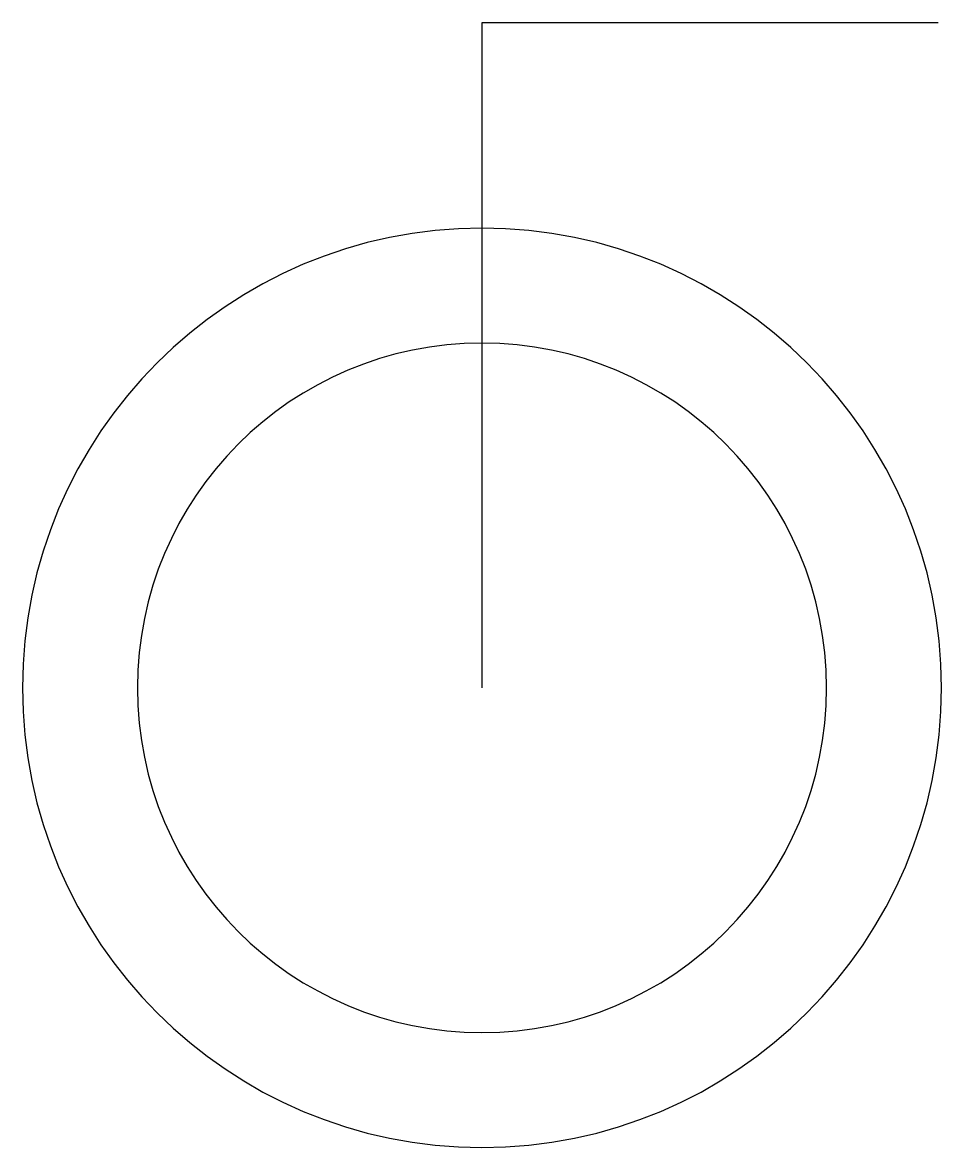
# Model space of a CAD drawing. Header units: metres. Extents: x -4 to 4, y -4 to 5.79.
import ezdxf

# ---------------------------------------------------------------- set-up
doc = ezdxf.new("R2010")
doc.units = ezdxf.units.M
doc.layers.add('003_THICK', color=7, linetype='Continuous')

# ---------------------------------------------------------------- blocks, each defined once
blk = doc.blocks.new('球筏（侧视）')
at = {"layer": '003_THICK'}
for points in [[(0, 0), (0, 5.79)], [(0, 5.79), (3.97, 5.79)]]:
    blk.add_lwpolyline(points, dxfattribs=at)
for points in [[(-4, 0, 1), (4, 0, 1), (-4, 0, 1)], [(-3, 0, 1), (3, 0, 1), (-3, 0, 1)]]:
    blk.add_lwpolyline(points, format="xyb", dxfattribs=at)

msp = doc.modelspace()

# ---------------------------------------------------------------- block references
msp.add_blockref('球筏（侧视）', (0, 0))

doc.saveas('drawing.dxf')
